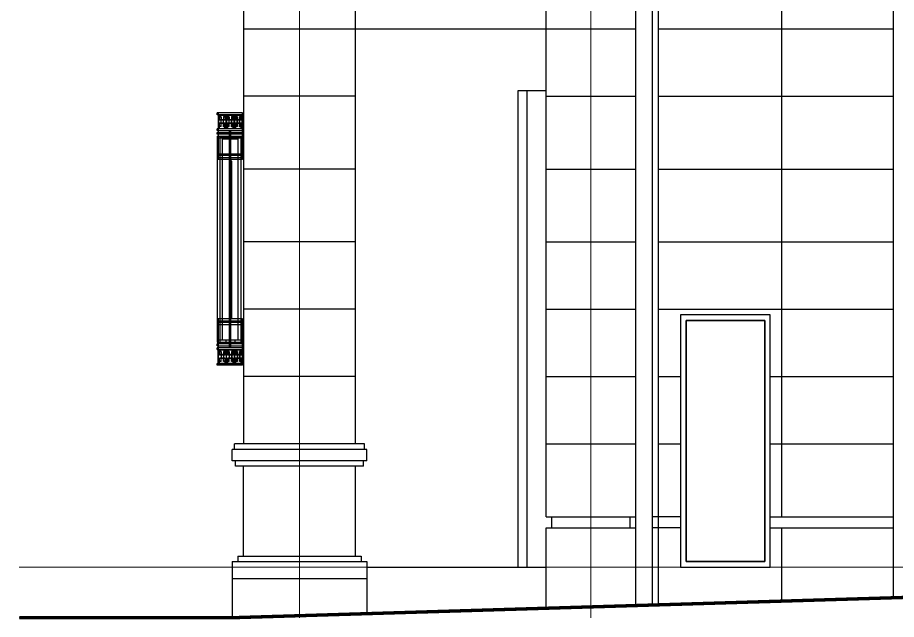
# Model space of a CAD drawing. Extents: x 1188826 to 1909461, y 608442 to 1651179.
# Drawn here: x 1687327 to 1695167, y 1041513 to 1046878 of the extents above; entities that cross this region are included whole.
import ezdxf

# ---------------------------------------------------------------- set-up
doc = ezdxf.new("R2010")
doc.units = 0
doc.header["$LTSCALE"] = 1000
doc.header["$MEASUREMENT"] = 0
doc.linetypes.add('ACAD_ISO10W100', pattern=[18.5, 12, -3, 0.5, -3])
doc.linetypes.add('DOTE', pattern=[2.42, 2, -0.2, 0.02, -0.2])
for name, color, linetype in [('1', 7, 'Continuous'), ('分缝', 37, 'Continuous'), ('窗', 4, 'Continuous'), ('立面线', 40, 'Continuous')]:
    doc.layers.add(name, color=color, linetype=linetype)
doc.layers.add('DOTE', color=19, linetype='DOTE', lineweight=9)

# ---------------------------------------------------------------- blocks, each defined once
blk = doc.blocks.new('141421')
at = {"layer": '立面线'}
for p, q in [((-224.8, 1836.3), (-224.8, 2250)), ((-224.8, 2250), (0, 2250)), ((-224.8, 2233.4), (0, 2233.4)), ((-215.2, 2229.8), (-223, 2229.8)), ((-223, 2229.8), (-223, 2216.8)), ((-223, 2216.8), (-215.2, 2216.8)), ((-223, 2131.1), (-223, 2212.7)), ((-223, 2212.7), (-215.2, 2212.7)), ((-215.2, 2229.8), (-215.2, 2216.8)), ((-215.2, 2212.7), (-215.2, 2185.4)), ((-164.9, 2229.8), (-213.4, 2229.8)), ((-213.4, 2229.8), (-213.4, 2216.8)), ((-213.4, 2216.8), (-198.6, 2216.8)), ((-213.4, 2212.7), (-213.4, 2189)), ((-213.4, 2212.7), (-200.7, 2212.7)), ((-200.7, 2212.7), (-200.7, 2189)), ((-198.6, 2216.8), (-198.6, 2189)), ((-179.4, 2216.3), (-164.9, 2216.3)), ((-179.4, 2216.3), (-179.4, 2189)), ((-177.4, 2213.2), (-164.9, 2213.2)), ((-177.4, 2213.2), (-177.4, 2189)), ((-164.9, 2229.8), (-164.9, 2216.3)), ((-164.9, 2213.2), (-164.9, 2189)), ((-155.1, 2229.8), (-162.9, 2229.8)), ((-162.9, 2229.8), (-162.9, 2216.3)), ((-162.9, 2216.3), (-155.1, 2216.3)), ((-162.9, 2213.2), (-155.1, 2213.2)), ((-162.9, 2213.2), (-162.9, 2185.4)), ((-155.1, 2216.3), (-155.1, 2229.8)), ((-155.1, 2213.2), (-155.1, 2131.1)), ((-153, 2233.4), (-153, 2109.2)), ((-152.8, 2109.2), (-152.8, 2233.4)), ((-143.2, 2229.8), (-151, 2229.8)), ((-151, 2229.8), (-151, 2216.8)), ((-151, 2216.8), (-143.2, 2216.8)), ((-151, 2131.1), (-151, 2212.7)), ((-151, 2212.7), (-143.2, 2212.7)), ((-143.2, 2229.8), (-143.2, 2216.8)), ((-143.2, 2212.7), (-143.2, 2185.4)), ((-92.9, 2229.8), (-141.4, 2229.8)), ((-141.4, 2229.8), (-141.4, 2216.8)), ((-141.4, 2216.8), (-126.6, 2216.8)), ((-141.4, 2212.7), (-141.4, 2189)), ((-141.4, 2212.7), (-128.7, 2212.7)), ((-128.7, 2212.7), (-128.7, 2189)), ((-126.6, 2216.8), (-126.6, 2189)), ((-107.4, 2216.3), (-92.9, 2216.3)), ((-107.4, 2216.3), (-107.4, 2189)), ((-105.4, 2213.2), (-92.9, 2213.2)), ((-105.4, 2213.2), (-105.4, 2189)), ((-92.9, 2229.8), (-92.9, 2216.3)), ((-92.9, 2213.2), (-92.9, 2189)), ((-83.1, 2229.8), (-90.9, 2229.8)), ((-90.9, 2229.8), (-90.9, 2216.3)), ((-90.9, 2216.3), (-83.1, 2216.3)), ((-90.9, 2213.2), (-83.1, 2213.2)), ((-90.9, 2213.2), (-90.9, 2185.4)), ((-83.1, 2216.3), (-83.1, 2229.8)), ((-83.1, 2213.2), (-83.1, 2131.1)), ((-81, 2233.4), (-81, 2109.2)), ((-80.8, 2109.2), (-80.8, 2233.4)), ((-71.2, 2229.8), (-79, 2229.8)), ((-79, 2229.8), (-79, 2216.8)), ((-79, 2216.8), (-71.2, 2216.8)), ((-79, 2131.1), (-79, 2212.7)), ((-79, 2212.7), (-71.2, 2212.7)), ((-71.2, 2229.8), (-71.2, 2216.8)), ((-71.2, 2212.7), (-71.2, 2185.4)), ((-20.9, 2229.8), (-69.4, 2229.8)), ((-69.4, 2229.8), (-69.4, 2216.8)), ((-69.4, 2216.8), (-54.6, 2216.8)), ((-69.4, 2212.7), (-69.4, 2189)), ((-69.4, 2212.7), (-56.7, 2212.7)), ((-56.7, 2212.7), (-56.7, 2189)), ((-54.6, 2216.8), (-54.6, 2189)), ((-35.4, 2216.3), (-20.9, 2216.3)), ((-35.4, 2216.3), (-35.4, 2189)), ((-33.4, 2213.2), (-20.9, 2213.2)), ((-33.4, 2213.2), (-33.4, 2189)), ((-20.9, 2229.8), (-20.9, 2216.3)), ((-20.9, 2213.2), (-20.9, 2189)), ((-11.1, 2229.8), (-18.9, 2229.8)), ((-18.9, 2229.8), (-18.9, 2216.3)), ((-18.9, 2216.3), (-11.1, 2216.3)), ((-18.9, 2213.2), (-11.1, 2213.2)), ((-18.9, 2213.2), (-18.9, 2185.4)), ((-11.1, 2216.3), (-11.1, 2229.8)), ((-11.1, 2213.2), (-11.1, 2131.1)), ((-9, 2233.4), (-9, 2109.2)), ((-8.8, 2250), (-8.8, 1836.3)), ((-7.2, 2233.4), (-7.2, 2109.2)), ((0, 2233.4), (0, 2250)), ((-223, 2131.1), (-214.9, 2131.1)), ((-222.7, 2127.5), (-214.9, 2127.5)), ((-222.7, 2112.5), (-222.7, 2127.5)), ((-215.2, 2185.4), (-200.4, 2185.4)), ((-214.9, 2131.1), (-214.9, 2158.4)), ((-214.9, 2158.4), (-200.4, 2158.4)), ((-214.9, 2112.5), (-214.9, 2127.5)), ((-213.4, 2189), (-200.7, 2189)), ((-212.8, 2131.1), (-212.8, 2154.8)), ((-212.8, 2154.8), (-200.4, 2154.8)), ((-212.8, 2131.1), (-200.4, 2131.1)), ((-212.8, 2112.5), (-212.8, 2127.5)), ((-212.8, 2127.5), (-198.6, 2127.5)), ((-200.4, 2158.4), (-200.4, 2185.4)), ((-200.4, 2131.1), (-200.4, 2154.8)), ((-198.6, 2189), (-179.4, 2189)), ((-198.6, 2158.4), (-198.6, 2185.4)), ((-198.6, 2185.4), (-179.1, 2185.4)), ((-198.6, 2158.4), (-179.1, 2158.4)), ((-198.6, 2154.8), (-179.1, 2154.8)), ((-198.6, 2127.5), (-198.6, 2154.8)), ((-179.1, 2158.4), (-179.1, 2185.4)), ((-179.1, 2128), (-179.1, 2154.8)), ((-179.1, 2128), (-164.9, 2128)), ((-177.4, 2189), (-164.9, 2189)), ((-177.4, 2185.4), (-162.9, 2185.4)), ((-177.4, 2158.4), (-177.4, 2185.4)), ((-177.4, 2158.4), (-163.2, 2158.4)), ((-177.4, 2154.8), (-164.9, 2154.8)), ((-177.4, 2131.1), (-177.4, 2154.8)), ((-177.4, 2131.1), (-164.9, 2131.1)), ((-164.9, 2131.1), (-164.9, 2154.8)), ((-164.9, 2112.5), (-164.9, 2128)), ((-163.2, 2131.1), (-163.2, 2158.4)), ((-163.2, 2131.1), (-155.1, 2131.1)), ((-163.2, 2112.5), (-163.2, 2128)), ((-163.2, 2128), (-155.1, 2128)), ((-155.1, 2128), (-155.1, 2112.5)), ((-151, 2131.1), (-142.9, 2131.1)), ((-150.7, 2127.5), (-142.9, 2127.5)), ((-150.7, 2112.5), (-150.7, 2127.5)), ((-143.2, 2185.4), (-128.4, 2185.4)), ((-142.9, 2131.1), (-142.9, 2158.4)), ((-142.9, 2158.4), (-128.4, 2158.4)), ((-142.9, 2112.5), (-142.9, 2127.5)), ((-141.4, 2189), (-128.7, 2189)), ((-140.8, 2131.1), (-140.8, 2154.8)), ((-140.8, 2154.8), (-128.4, 2154.8)), ((-140.8, 2131.1), (-128.4, 2131.1)), ((-140.8, 2112.5), (-140.8, 2127.5)), ((-140.8, 2127.5), (-126.6, 2127.5)), ((-128.4, 2158.4), (-128.4, 2185.4)), ((-128.4, 2131.1), (-128.4, 2154.8)), ((-126.6, 2189), (-107.4, 2189)), ((-126.6, 2158.4), (-126.6, 2185.4)), ((-126.6, 2185.4), (-107.1, 2185.4)), ((-126.6, 2158.4), (-107.1, 2158.4)), ((-126.6, 2154.8), (-107.1, 2154.8)), ((-126.6, 2127.5), (-126.6, 2154.8)), ((-107.1, 2158.4), (-107.1, 2185.4)), ((-107.1, 2128), (-107.1, 2154.8)), ((-107.1, 2128), (-92.9, 2128)), ((-105.4, 2189), (-92.9, 2189)), ((-105.4, 2185.4), (-90.9, 2185.4)), ((-105.4, 2158.4), (-105.4, 2185.4)), ((-105.4, 2158.4), (-91.2, 2158.4)), ((-105.4, 2154.8), (-92.9, 2154.8)), ((-105.4, 2131.1), (-105.4, 2154.8)), ((-105.4, 2131.1), (-92.9, 2131.1)), ((-92.9, 2131.1), (-92.9, 2154.8)), ((-92.9, 2112.5), (-92.9, 2128)), ((-91.2, 2131.1), (-91.2, 2158.4)), ((-91.2, 2131.1), (-83.1, 2131.1)), ((-91.2, 2112.5), (-91.2, 2128)), ((-91.2, 2128), (-83.1, 2128)), ((-83.1, 2128), (-83.1, 2112.5)), ((-79, 2131.1), (-70.9, 2131.1)), ((-78.7, 2127.5), (-70.9, 2127.5)), ((-78.7, 2112.5), (-78.7, 2127.5)), ((-71.2, 2185.4), (-56.4, 2185.4)), ((-70.9, 2131.1), (-70.9, 2158.4)), ((-70.9, 2158.4), (-56.4, 2158.4)), ((-70.9, 2112.5), (-70.9, 2127.5)), ((-69.4, 2189), (-56.7, 2189)), ((-68.8, 2131.1), (-68.8, 2154.8)), ((-68.8, 2154.8), (-56.4, 2154.8)), ((-68.8, 2131.1), (-56.4, 2131.1)), ((-68.8, 2112.5), (-68.8, 2127.5)), ((-68.8, 2127.5), (-54.6, 2127.5)), ((-56.4, 2158.4), (-56.4, 2185.4)), ((-56.4, 2131.1), (-56.4, 2154.8)), ((-54.6, 2189), (-35.4, 2189)), ((-54.6, 2158.4), (-54.6, 2185.4)), ((-54.6, 2185.4), (-35.1, 2185.4)), ((-54.6, 2158.4), (-35.1, 2158.4)), ((-54.6, 2154.8), (-35.1, 2154.8)), ((-54.6, 2127.5), (-54.6, 2154.8)), ((-35.1, 2158.4), (-35.1, 2185.4)), ((-35.1, 2128), (-35.1, 2154.8)), ((-35.1, 2128), (-20.9, 2128)), ((-33.4, 2189), (-20.9, 2189)), ((-33.4, 2185.4), (-18.9, 2185.4)), ((-33.4, 2158.4), (-33.4, 2185.4)), ((-33.4, 2158.4), (-19.2, 2158.4)), ((-33.4, 2154.8), (-20.9, 2154.8)), ((-33.4, 2131.1), (-33.4, 2154.8)), ((-33.4, 2131.1), (-20.9, 2131.1)), ((-20.9, 2131.1), (-20.9, 2154.8)), ((-20.9, 2112.5), (-20.9, 2128)), ((-19.2, 2131.1), (-19.2, 2158.4)), ((-19.2, 2131.1), (-11.1, 2131.1)), ((-19.2, 2112.5), (-19.2, 2128)), ((-19.2, 2128), (-11.1, 2128)), ((-11.1, 2128), (-11.1, 2112.5)), ((-224.8, 2109.2), (0, 2109.2)), ((0, 2092.6), (-224.8, 2092.6)), ((0, 2076.1), (-224.8, 2076.1)), ((-224.8, 2059.5), (0, 2059.5)), ((0, 2043), (-224.8, 2043)), ((-214.9, 2112.5), (-222.7, 2112.5)), ((-164.9, 2112.5), (-212.8, 2112.5)), ((-155.1, 2112.5), (-163.2, 2112.5)), ((-142.9, 2112.5), (-150.7, 2112.5)), ((-92.9, 2112.5), (-140.8, 2112.5)), ((-118.8, 2092.6), (-118.8, 157.3)), ((-110, 157.3), (-110, 2092.6)), ((-83.1, 2112.5), (-91.2, 2112.5)), ((-70.9, 2112.5), (-78.7, 2112.5)), ((-20.9, 2112.5), (-68.8, 2112.5)), ((-11.1, 2112.5), (-19.2, 2112.5)), ((0, 2092.6), (0, 2109.2)), ((0, 2059.5), (0, 2076.1)), ((0, 2043), (0, 207)), ((-224.8, 2036.3), (-233.6, 2036.3)), ((-224.8, 2026.4), (0, 2026.4)), ((-23.2, 2036.3), (-210.4, 2036.3)), ((-210.4, 2036.3), (-210.4, 207)), ((-47.2, 2018.7), (-186.4, 2018.7)), ((-186.4, 224.6), (-186.4, 2018.7)), ((-156.6, 2036.3), (-156.6, 2018.7)), ((-77, 2036.3), (-77, 2018.7)), ((-47.2, 224.6), (-47.2, 2018.7)), ((-23.2, 2036.3), (-23.2, 207)), ((0, 1886), (-224.8, 1886)), ((-224.8, 1869.4), (0, 1869.4)), ((0, 1852.8), (-224.8, 1852.8)), ((-224.8, 1836.3), (0, 1836.3)), ((-128.4, 1819.8), (-122.6, 1819.8)), ((-128.4, 413.7), (-128.4, 1819.8)), ((-122.6, 1819.8), (-122.6, 413.7)), ((-110, 1819.8), (-105.2, 1819.8)), ((-105.2, 1819.8), (-105.2, 413.7)), ((-118.8, 1126.1), (-110, 1126.1)), ((-118.8, 1123.9), (-110, 1123.9)), ((-224.8, 0), (-224.8, 413.7)), ((-224.8, 413.7), (0, 413.7)), ((0, 397.1), (-224.8, 397.1)), ((-128.4, 432.4), (-122.6, 432.4)), ((-110, 432.4), (-105.2, 432.4)), ((-8.8, 413.7), (-8.8, 0)), ((-224.8, 380.6), (0, 380.6)), ((0, 364), (-224.8, 364)), ((0, 207), (-233.6, 207)), ((-224.8, 223.6), (0, 223.6)), ((-224.8, 190.4), (0, 190.4)), ((0, 173.9), (-224.8, 173.9)), ((-224.8, 157.3), (0, 157.3)), ((-186.4, 224.6), (-47.2, 224.6)), ((-156.6, 224.6), (-156.6, 207)), ((-77, 224.6), (-77, 207)), ((0, 173.9), (0, 190.4)), ((0, 140.8), (0, 157.3)), ((0, 140.8), (-224.8, 140.8)), ((-223, 118.9), (-223, 37.3)), ((-223, 118.9), (-214.9, 118.9)), ((-222.7, 137.4), (-222.7, 122.5)), ((-214.9, 137.4), (-222.7, 137.4)), ((-222.7, 122.5), (-214.9, 122.5)), ((-214.9, 137.4), (-214.9, 122.5)), ((-214.9, 118.9), (-214.9, 91.6)), ((-214.9, 91.6), (-200.4, 91.6)), ((-212.8, 137.4), (-212.8, 122.5)), ((-164.9, 137.4), (-212.8, 137.4)), ((-212.8, 122.5), (-198.6, 122.5)), ((-212.8, 118.9), (-200.4, 118.9)), ((-212.8, 118.9), (-212.8, 95.2)), ((-212.8, 95.2), (-200.4, 95.2)), ((-200.4, 118.9), (-200.4, 95.2)), ((-200.4, 91.6), (-200.4, 64.6)), ((-198.6, 122.5), (-198.6, 95.2)), ((-198.6, 95.2), (-179.1, 95.2)), ((-198.6, 91.6), (-198.6, 64.6)), ((-198.6, 91.6), (-179.1, 91.6)), ((-179.1, 122), (-164.9, 122)), ((-179.1, 122), (-179.1, 95.2)), ((-179.1, 91.6), (-179.1, 64.6)), ((-177.4, 118.9), (-164.9, 118.9)), ((-177.4, 118.9), (-177.4, 95.2)), ((-177.4, 95.2), (-164.9, 95.2)), ((-177.4, 91.6), (-177.4, 64.6)), ((-177.4, 91.6), (-163.2, 91.6)), ((-164.9, 137.4), (-164.9, 122)), ((-164.9, 118.9), (-164.9, 95.2)), ((-163.2, 137.4), (-163.2, 122)), ((-155.1, 137.4), (-163.2, 137.4)), ((-163.2, 122), (-155.1, 122)), ((-163.2, 118.9), (-155.1, 118.9)), ((-163.2, 118.9), (-163.2, 91.6)), ((-155.1, 122), (-155.1, 137.4)), ((-155.1, 36.8), (-155.1, 118.9)), ((-153, 16.6), (-153, 140.8)), ((-152.8, 140.8), (-152.8, 16.6)), ((-151, 118.9), (-151, 37.3)), ((-151, 118.9), (-142.9, 118.9)), ((-150.7, 137.4), (-150.7, 122.5)), ((-142.9, 137.4), (-150.7, 137.4)), ((-150.7, 122.5), (-142.9, 122.5)), ((-142.9, 137.4), (-142.9, 122.5)), ((-142.9, 118.9), (-142.9, 91.6)), ((-142.9, 91.6), (-128.4, 91.6)), ((-140.8, 137.4), (-140.8, 122.5)), ((-92.9, 137.4), (-140.8, 137.4)), ((-140.8, 122.5), (-126.6, 122.5)), ((-140.8, 118.9), (-128.4, 118.9)), ((-140.8, 118.9), (-140.8, 95.2)), ((-140.8, 95.2), (-128.4, 95.2)), ((-128.4, 118.9), (-128.4, 95.2)), ((-128.4, 91.6), (-128.4, 64.6)), ((-126.6, 122.5), (-126.6, 95.2)), ((-126.6, 95.2), (-107.1, 95.2)), ((-126.6, 91.6), (-126.6, 64.6)), ((-126.6, 91.6), (-107.1, 91.6)), ((-107.1, 122), (-92.9, 122)), ((-107.1, 122), (-107.1, 95.2)), ((-107.1, 91.6), (-107.1, 64.6)), ((-105.4, 118.9), (-92.9, 118.9)), ((-105.4, 118.9), (-105.4, 95.2)), ((-105.4, 95.2), (-92.9, 95.2)), ((-105.4, 91.6), (-105.4, 64.6)), ((-105.4, 91.6), (-91.2, 91.6)), ((-92.9, 137.4), (-92.9, 122)), ((-92.9, 118.9), (-92.9, 95.2)), ((-91.2, 137.4), (-91.2, 122)), ((-83.1, 137.4), (-91.2, 137.4)), ((-91.2, 122), (-83.1, 122)), ((-91.2, 118.9), (-83.1, 118.9)), ((-91.2, 118.9), (-91.2, 91.6)), ((-83.1, 122), (-83.1, 137.4)), ((-83.1, 36.8), (-83.1, 118.9)), ((-81, 16.6), (-81, 140.8)), ((-80.8, 140.8), (-80.8, 16.6)), ((-79, 118.9), (-79, 37.3)), ((-79, 118.9), (-70.9, 118.9)), ((-78.7, 137.4), (-78.7, 122.5)), ((-70.9, 137.4), (-78.7, 137.4)), ((-78.7, 122.5), (-70.9, 122.5)), ((-70.9, 137.4), (-70.9, 122.5)), ((-70.9, 118.9), (-70.9, 91.6)), ((-70.9, 91.6), (-56.4, 91.6)), ((-68.8, 137.4), (-68.8, 122.5)), ((-20.9, 137.4), (-68.8, 137.4)), ((-68.8, 122.5), (-54.6, 122.5)), ((-68.8, 118.9), (-56.4, 118.9)), ((-68.8, 118.9), (-68.8, 95.2)), ((-68.8, 95.2), (-56.4, 95.2)), ((-56.4, 118.9), (-56.4, 95.2)), ((-56.4, 91.6), (-56.4, 64.6)), ((-54.6, 122.5), (-54.6, 95.2)), ((-54.6, 95.2), (-35.1, 95.2)), ((-54.6, 91.6), (-54.6, 64.6)), ((-54.6, 91.6), (-35.1, 91.6)), ((-35.1, 122), (-20.9, 122)), ((-35.1, 122), (-35.1, 95.2)), ((-35.1, 91.6), (-35.1, 64.6)), ((-33.4, 118.9), (-20.9, 118.9)), ((-33.4, 118.9), (-33.4, 95.2)), ((-33.4, 95.2), (-20.9, 95.2)), ((-33.4, 91.6), (-33.4, 64.6)), ((-33.4, 91.6), (-19.2, 91.6)), ((-20.9, 137.4), (-20.9, 122)), ((-20.9, 118.9), (-20.9, 95.2)), ((-19.2, 137.4), (-19.2, 122)), ((-11.1, 137.4), (-19.2, 137.4)), ((-19.2, 122), (-11.1, 122)), ((-19.2, 118.9), (-11.1, 118.9)), ((-19.2, 118.9), (-19.2, 91.6)), ((-11.1, 122), (-11.1, 137.4)), ((-11.1, 36.8), (-11.1, 118.9)), ((-9, 16.6), (-9, 140.8)), ((-7.2, 140.8), (-7.2, 16.6)), ((0, 16.6), (-224.8, 16.6)), ((-224.8, 0), (0, 0)), ((-223, 37.3), (-215.2, 37.3)), ((-223, 33.2), (-215.2, 33.2)), ((-223, 20.2), (-223, 33.2)), ((-215.2, 20.2), (-223, 20.2)), ((-215.2, 37.3), (-215.2, 64.6)), ((-215.2, 64.6), (-200.4, 64.6)), ((-215.2, 20.2), (-215.2, 33.2)), ((-213.4, 61), (-200.7, 61)), ((-213.4, 37.3), (-213.4, 61)), ((-213.4, 37.3), (-200.7, 37.3)), ((-213.4, 20.2), (-213.4, 33.2)), ((-213.4, 33.2), (-198.6, 33.2)), ((-164.9, 20.2), (-213.4, 20.2)), ((-200.7, 37.3), (-200.7, 61)), ((-198.6, 64.6), (-179.1, 64.6)), ((-198.6, 33.2), (-198.6, 61)), ((-198.6, 61), (-179.4, 61)), ((-179.4, 33.7), (-179.4, 61)), ((-179.4, 33.7), (-164.9, 33.7)), ((-177.4, 64.6), (-162.9, 64.6)), ((-177.4, 61), (-164.9, 61)), ((-177.4, 36.8), (-177.4, 61)), ((-177.4, 36.8), (-164.9, 36.8)), ((-164.9, 36.8), (-164.9, 61)), ((-164.9, 20.2), (-164.9, 33.7)), ((-162.9, 36.8), (-162.9, 64.6)), ((-162.9, 36.8), (-155.1, 36.8)), ((-162.9, 33.7), (-155.1, 33.7)), ((-162.9, 20.2), (-162.9, 33.7)), ((-155.1, 20.2), (-162.9, 20.2)), ((-155.1, 33.7), (-155.1, 20.2)), ((-151, 37.3), (-143.2, 37.3)), ((-151, 33.2), (-143.2, 33.2)), ((-151, 20.2), (-151, 33.2)), ((-143.2, 20.2), (-151, 20.2)), ((-143.2, 37.3), (-143.2, 64.6)), ((-143.2, 64.6), (-128.4, 64.6)), ((-143.2, 20.2), (-143.2, 33.2)), ((-141.4, 61), (-128.7, 61)), ((-141.4, 37.3), (-141.4, 61)), ((-141.4, 37.3), (-128.7, 37.3)), ((-141.4, 20.2), (-141.4, 33.2)), ((-141.4, 33.2), (-126.6, 33.2)), ((-92.9, 20.2), (-141.4, 20.2)), ((-128.7, 37.3), (-128.7, 61)), ((-126.6, 64.6), (-107.1, 64.6)), ((-126.6, 33.2), (-126.6, 61)), ((-126.6, 61), (-107.4, 61)), ((-107.4, 33.7), (-107.4, 61)), ((-107.4, 33.7), (-92.9, 33.7)), ((-105.4, 64.6), (-90.9, 64.6)), ((-105.4, 61), (-92.9, 61)), ((-105.4, 36.8), (-105.4, 61)), ((-105.4, 36.8), (-92.9, 36.8)), ((-92.9, 36.8), (-92.9, 61)), ((-92.9, 20.2), (-92.9, 33.7)), ((-90.9, 36.8), (-90.9, 64.6)), ((-90.9, 36.8), (-83.1, 36.8)), ((-90.9, 33.7), (-83.1, 33.7)), ((-90.9, 20.2), (-90.9, 33.7)), ((-83.1, 20.2), (-90.9, 20.2)), ((-83.1, 33.7), (-83.1, 20.2)), ((-79, 37.3), (-71.2, 37.3)), ((-79, 33.2), (-71.2, 33.2)), ((-79, 20.2), (-79, 33.2)), ((-71.2, 20.2), (-79, 20.2)), ((-71.2, 37.3), (-71.2, 64.6)), ((-71.2, 64.6), (-56.4, 64.6)), ((-71.2, 20.2), (-71.2, 33.2)), ((-69.4, 61), (-56.7, 61)), ((-69.4, 37.3), (-69.4, 61)), ((-69.4, 37.3), (-56.7, 37.3)), ((-69.4, 20.2), (-69.4, 33.2)), ((-69.4, 33.2), (-54.6, 33.2)), ((-20.9, 20.2), (-69.4, 20.2)), ((-56.7, 37.3), (-56.7, 61)), ((-54.6, 64.6), (-35.1, 64.6)), ((-54.6, 33.2), (-54.6, 61)), ((-54.6, 61), (-35.4, 61)), ((-35.4, 33.7), (-35.4, 61)), ((-35.4, 33.7), (-20.9, 33.7)), ((-33.4, 64.6), (-18.9, 64.6)), ((-33.4, 61), (-20.9, 61)), ((-33.4, 36.8), (-33.4, 61)), ((-33.4, 36.8), (-20.9, 36.8)), ((-20.9, 36.8), (-20.9, 61)), ((-20.9, 20.2), (-20.9, 33.7)), ((-18.9, 36.8), (-18.9, 64.6)), ((-18.9, 36.8), (-11.1, 36.8)), ((-18.9, 33.7), (-11.1, 33.7)), ((-18.9, 20.2), (-18.9, 33.7)), ((-11.1, 20.2), (-18.9, 20.2)), ((-11.1, 33.7), (-11.1, 20.2)), ((0, 0), (0, 16.6))]:
    blk.add_line(p, q, dxfattribs=at)

msp = doc.modelspace()

# ---------------------------------------------------------------- linework, layer by layer
at = {"layer": '1', "const_width": 30}
msp.add_lwpolyline([(1705542.3, 1041877.8), (1700842.1, 1041877.7), (1689241.2, 1041527.8), (1687342.5, 1041527.8)], dxfattribs=at)
at = {"layer": 'DOTE', "linetype": 'ACAD_ISO10W100', "ltscale": 100}
for p, q in [((1689842.5, 1049577.8), (1689842.5, 1041527.8)), ((1692442.5, 1049577.8), (1692442.5, 1041527.8)), ((1687342.5, 1041977.8), (1705542.3, 1041977.8)), ((1687342.5, 1041527.8), (1689241.2, 1041527.8))]:
    msp.add_line(p, q, dxfattribs=at)
at = {"layer": '分缝'}
for p, q in [((1694142.4, 1048577.8), (1694142.4, 1042427.8)), ((1689342.5, 1046777.8), (1690342.5, 1046777.8)), ((1692042.5, 1046777.8), (1692842.5, 1046777.8)), ((1693042.4, 1046777.8), (1695142.4, 1046777.8)), ((1690342.5, 1046177.8), (1689342.5, 1046177.8)), ((1692042.5, 1046177.8), (1692842.5, 1046177.8)), ((1693042.4, 1046177.8), (1695142.4, 1046177.8)), ((1690342.5, 1045527.8), (1689342.5, 1045527.8)), ((1692042.5, 1045527.8), (1692842.5, 1045527.8)), ((1693042.4, 1045527.8), (1695142.4, 1045527.8)), ((1690342.5, 1044877.8), (1689342.5, 1044877.8)), ((1692042.5, 1044877.8), (1692842.5, 1044877.8)), ((1693042.4, 1044877.8), (1695142.4, 1044877.8)), ((1690342.5, 1044277.8), (1689342.5, 1044277.8)), ((1692042.5, 1044277.8), (1692842.5, 1044277.8)), ((1693042.4, 1044277.8), (1695142.4, 1044277.8)), ((1690342.5, 1043677.8), (1689342.5, 1043677.8)), ((1692042.5, 1043677.8), (1692842.5, 1043677.8)), ((1693042.4, 1043677.8), (1693242.5, 1043677.8)), ((1694042.5, 1043677.8), (1695142.4, 1043677.8)), ((1692042.5, 1043077.8), (1692842.5, 1043077.8)), ((1693042.4, 1043077.8), (1693242.5, 1043077.8)), ((1694042.5, 1043077.8), (1695142.4, 1043077.8))]:
    msp.add_line(p, q, dxfattribs=at)
at = {"layer": '窗', "ltscale": 3}
msp.add_lwpolyline([(1693292.5, 1044177.8), (1693992.5, 1044177.8), (1693992.5, 1042027.8), (1693292.5, 1042027.8)], close=True, dxfattribs=at)
at = {"layer": '立面线'}
for p, q in [((1692992.4, 1041640.8), (1692992.4, 1048577.8)), ((1693042.4, 1048577.8), (1693042.4, 1041642.3)), ((1695142.4, 1041705.7), (1695142.4, 1048577.8)), ((1689342.5, 1047777.8), (1689342.5, 1043077.8)), ((1690342.5, 1043077.8), (1690342.5, 1047777.8)), ((1692042.5, 1042427.8), (1692042.5, 1047777.8)), ((1692842.5, 1041636.3), (1692842.5, 1047777.8)), ((1690342.5, 1046777.8), (1692042.5, 1046777.8)), ((1691792.9, 1046227.8), (1692042.5, 1046227.8)), ((1691792.9, 1041977.8), (1691792.9, 1046227.8)), ((1691872.9, 1041977.8), (1691872.9, 1046227.8)), ((1694042.5, 1044227.8), (1693242.5, 1044227.8)), ((1693242.5, 1044227.8), (1693242.5, 1041977.8)), ((1694042.5, 1041977.8), (1694042.5, 1044227.8)), ((1693992.5, 1044177.8), (1693292.5, 1044177.8)), ((1693292.5, 1044177.8), (1693292.5, 1042027.8)), ((1693992.5, 1042027.8), (1693992.5, 1044177.8)), ((1689242.5, 1042927.8), (1689242.5, 1043027.8)), ((1690442.5, 1043027.8), (1689242.5, 1043027.8)), ((1689262.5, 1043027.8), (1689262.5, 1043077.8)), ((1690422.5, 1043077.8), (1689262.5, 1043077.8)), ((1690422.5, 1043027.8), (1690422.5, 1043077.8)), ((1690442.5, 1042927.8), (1690442.5, 1043027.8)), ((1690442.5, 1042927.8), (1689242.5, 1042927.8)), ((1689272.5, 1042877.8), (1689272.5, 1042927.8)), ((1690412.5, 1042877.8), (1689272.5, 1042877.8)), ((1689342.5, 1042077.8), (1689342.5, 1042877.8)), ((1690342.5, 1042077.8), (1690342.5, 1042877.8)), ((1690412.5, 1042877.8), (1690412.5, 1042927.8)), ((1692042.5, 1042427.8), (1692842.5, 1042427.8)), ((1692092.5, 1042327.8), (1692092.5, 1042427.8)), ((1692792.5, 1042327.8), (1692792.5, 1042427.8)), ((1693242.5, 1042427.8), (1692992.4, 1042427.8)), ((1694042.5, 1042427.8), (1695142.4, 1042427.8)), ((1692042.5, 1041612.1), (1692042.5, 1042327.8)), ((1692042.5, 1042327.8), (1692842.5, 1042327.8)), ((1693242.5, 1042327.8), (1692992.4, 1042327.8)), ((1694042.5, 1042327.8), (1695142.4, 1042327.8)), ((1694142.4, 1042327.8), (1694142.4, 1041675.5)), ((1689242.5, 1042027.8), (1689242.5, 1041527.6)), ((1689242.5, 1042027.8), (1690442.5, 1042027.8)), ((1689292.5, 1042077.8), (1689292.5, 1042027.8)), ((1689292.5, 1042077.8), (1690392.5, 1042077.8)), ((1690392.5, 1042077.8), (1690392.5, 1042027.8)), ((1690442.5, 1042027.8), (1690442.5, 1041563.9)), ((1693292.5, 1042027.8), (1693992.5, 1042027.8)), ((1690442.5, 1041977.8), (1692042.5, 1041977.8)), ((1693242.5, 1041977.8), (1694042.5, 1041977.8)), ((1689242.5, 1041877.8), (1690442.5, 1041877.8)), ((1689242.3, 1041527.8), (1689241.2, 1041527.8)), ((1689242.5, 1041527.8), (1689242.3, 1041527.8)), ((1689242.5, 1041527.8), (1689242.3, 1041527.8))]:
    msp.add_line(p, q, dxfattribs=at)

# ---------------------------------------------------------------- block references
at = {"xscale": -1}
msp.add_blockref('141421', (1689108.9, 1043777.8), dxfattribs=at)

doc.saveas('drawing.dxf')
